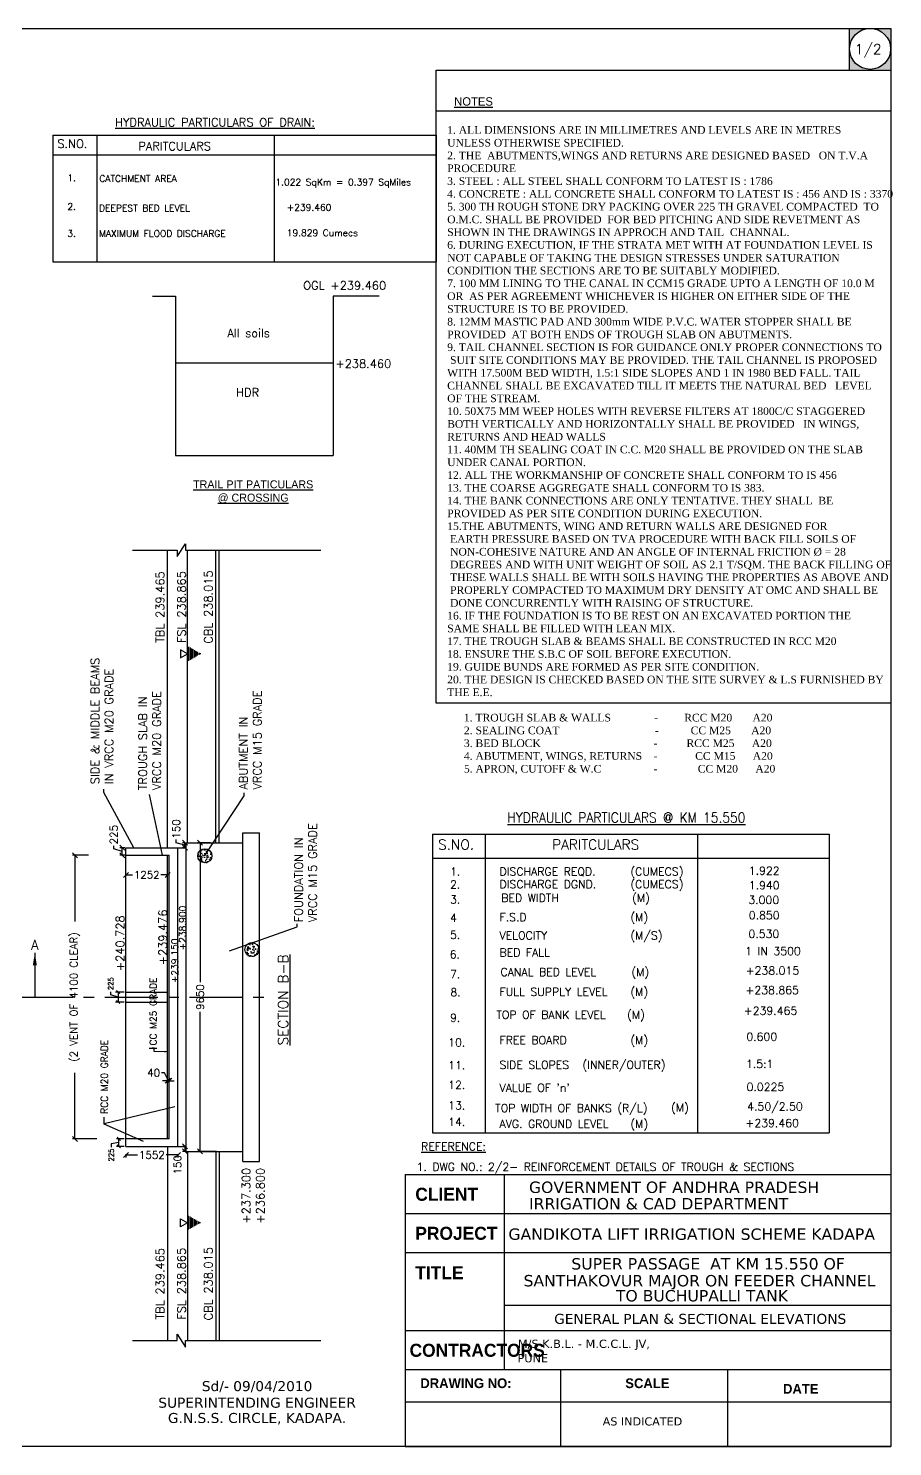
# Model space of a CAD drawing. Header units: inches. Extents: x 103704 to 206073, y -77340 to 89240.
# Drawn here: x 180161 to 206073, y -77340 to -34818 of the extents above; entities that cross this region are included whole.
import ezdxf
from ezdxf.enums import TextEntityAlignment as Align

# ---------------------------------------------------------------- set-up
doc = ezdxf.new("R2010")
doc.units = ezdxf.units.IN
doc.header["$LTSCALE"] = 100
doc.header["$MEASUREMENT"] = 0
doc.header["$PDMODE"] = 3
doc.linetypes.add('CENTER', pattern=[50.8, 31.75, -6.35, 6.35, -6.35])
for name, color, linetype in [('CAPTION', 242, 'Continuous'), ('Center Line', 7, 'CENTER'), ('Dim', 7, 'Continuous'), ('DIMEN', 7, 'Continuous'), ('HATCH', 8, 'Continuous'), ('SHEET', 3, 'Continuous'), ('Text', 7, 'Continuous')]:
    doc.layers.add(name, color=color, linetype=linetype)
doc.styles.add('ARIAL', font='times.ttf')
doc.styles.add('CITYBLUEPR', font='cityb___.ttf')
doc.styles.add('ROMANS', font='romans')
doc.styles.add('ROMANT', font='romant')
doc.styles.add('SIMPLEX', font='SIMPLEX.shx', dxfattribs={"height": 300})
doc.styles.get("Standard").update_dxf_attribs({"font": ''})
doc.styles.add('VERDANA', font='verdana.ttf')
doc.styles.get('Standard').set_extended_font_data('Univers Extended')
doc.dimstyles.new('Raj-50', dxfattribs={"dimscale": 50, "dimtxt": 2, "dimasz": 1.25, "dimexe": 1, "dimexo": 0.625, "dimtad": 0, "dimtxsty": 'ROMANS', "dimblk": 'OBLIQUE', "dimcen": 1.25, "dimclrd": 256, "dimclre": 256, "dimclrt": 256, "dimadec": 0, "dimazin": 0, "dimtfac": 1, "dimtmove": 1, "dimatfit": 3, "dimfxl": 1, "dimlwd": -1, "dimlwe": -1, "dimarcsym": 0})
doc.dimstyles.new('Raj-75', dxfattribs={"dimscale": 75, "dimtxt": 2, "dimasz": 1.25, "dimexe": 1, "dimexo": 0.625, "dimtad": 0, "dimtxsty": 'ROMANS', "dimblk": 'OBLIQUE', "dimcen": 1.25, "dimclrd": 256, "dimclre": 256, "dimclrt": 256, "dimadec": 0, "dimazin": 0, "dimtfac": 1, "dimtmove": 1, "dimatfit": 3, "dimfxl": 1, "dimlwd": -1, "dimlwe": -1, "dimarcsym": 0})

# ---------------------------------------------------------------- blocks, each defined once
blk = doc.blocks.new('_Oblique')
at = {"color": 0, "linetype": 'ByBlock', "lineweight": -2}
blk.add_line((-0.5, -0.5), (0.5, 0.5), dxfattribs=at)
blk = doc.blocks.new('*D73')
at = {"layer": 'Defpoints', "color": 0, "transparency": 16777216}
for p in [(183084, -60351), (184336, -60197), (184336, -60297)]:
    blk.add_point(p, dxfattribs=at)
at = {"layer": 'Dim', "transparency": 16777216}
for p, q in [((183084, -60304), (183084, -60122)), ((183084, -60197), (183283, -60197)), ((184336, -60197), (184137, -60197)), ((184336, -60250), (184336, -60122))]:
    blk.add_line(p, q, dxfattribs=at)
at = {"layer": 'Dim', "transparency": 16777216, "xscale": 150, "yscale": 150, "zscale": 150, "rotation": 180}
blk.add_blockref('_Oblique', (183084, -60197), dxfattribs=at)
at = {"layer": 'Dim', "transparency": 16777216, "xscale": 150, "yscale": 150, "zscale": 150}
blk.add_blockref('_Oblique', (184336, -60197), dxfattribs=at)
at = {"layer": 'Dim', "transparency": 16777216, "insert": (183710, -60197), "char_height": 225, "attachment_point": 5, "style": 'ROMANS'}
blk.add_mtext('1252', dxfattribs=at)
blk = doc.blocks.new('*D74')
at = {"layer": 'Defpoints', "color": 0, "transparency": 16777216}
for p in [(182978, -59387), (183105, -59387), (183105, -59612)]:
    blk.add_point(p, dxfattribs=at)
at = {"layer": 'Dim', "transparency": 16777216}
for p, q in [((182720, -59422), (182720, -59328)), ((182978, -59499), (182720, -59422)), ((183058, -59387), (182903, -59387)), ((182978, -59612), (182978, -59387)), ((183058, -59612), (182903, -59612))]:
    blk.add_line(p, q, dxfattribs=at)
at = {"layer": 'Dim', "transparency": 16777216, "xscale": 150, "yscale": 150, "zscale": 150}
for p, rotation in [((182978, -59387), 90), ((182978, -59612), 270)]:
    blk.add_blockref('_Oblique', p, dxfattribs=dict(at, rotation=rotation))
at = {"layer": 'Dim', "transparency": 16777216, "insert": (182720, -58992), "char_height": 225, "attachment_point": 5, "rotation": 90, "style": 'ROMANS'}
blk.add_mtext('225', dxfattribs=at)
blk = doc.blocks.new('*D75')
at = {"layer": 'Defpoints', "color": 0, "transparency": 16777216}
for p in [(185668, -59237), (185310, -68487), (185845, -68487)]:
    blk.add_point(p, dxfattribs=at)
at = {"layer": 'Dim', "transparency": 16777216}
for p, q in [((185621, -59237), (185235, -59237)), ((185310, -59237), (185310, -63419)), ((185310, -68487), (185310, -64305)), ((185799, -68487), (185235, -68487))]:
    blk.add_line(p, q, dxfattribs=at)
at = {"layer": 'Dim', "transparency": 16777216, "xscale": 150, "yscale": 150, "zscale": 150}
for p, rotation in [((185310, -59237), 90), ((185310, -68487), 270)]:
    blk.add_blockref('_Oblique', p, dxfattribs=dict(at, rotation=rotation))
at = {"layer": 'Dim', "transparency": 16777216, "insert": (185310, -63862), "char_height": 225, "attachment_point": 5, "rotation": 90, "style": 'ROMANS'}
blk.add_mtext('9650', dxfattribs=at)
blk = doc.blocks.new('*D96')
at = {"layer": 'Defpoints', "color": 0, "transparency": 16777216}
for p in [(184853, -59237), (184896, -59237), (184896, -59387)]:
    blk.add_point(p, dxfattribs=at)
at = {"layer": 'Dim', "transparency": 16777216}
for p, q in [((184595, -59235), (184595, -59141)), ((184853, -59312), (184595, -59235)), ((184849, -59237), (184778, -59237)), ((184849, -59387), (184778, -59387)), ((184853, -59387), (184853, -59237))]:
    blk.add_line(p, q, dxfattribs=at)
at = {"layer": 'Dim', "transparency": 16777216, "xscale": 150, "yscale": 150, "zscale": 150}
for p, rotation in [((184853, -59237), 90), ((184853, -59387), 270)]:
    blk.add_blockref('_Oblique', p, dxfattribs=dict(at, rotation=rotation))
at = {"layer": 'Dim', "transparency": 16777216, "insert": (184595, -58821), "char_height": 225, "attachment_point": 5, "rotation": 90, "style": 'ROMANS'}
blk.add_mtext('150', dxfattribs=at)
blk = doc.blocks.new('*D97')
at = {"layer": 'Defpoints', "color": 0, "transparency": 16777216}
for p in [(184896, -68337), (184853, -68487), (184896, -68487)]:
    blk.add_point(p, dxfattribs=at)
at = {"layer": 'Dim', "transparency": 16777216}
for p, q in [((184849, -68337), (184778, -68337)), ((184853, -68337), (184853, -68487)), ((184849, -68487), (184778, -68487))]:
    blk.add_line(p, q, dxfattribs=at)
at = {"layer": 'Dim', "transparency": 16777216, "xscale": 150, "yscale": 150, "zscale": 150}
for p, rotation in [((184853, -68337), 90), ((184853, -68487), 270)]:
    blk.add_blockref('_Oblique', p, dxfattribs=dict(at, rotation=rotation))
at = {"layer": 'Dim', "transparency": 16777216, "insert": (184633, -68890), "char_height": 225, "attachment_point": 5, "rotation": 90, "style": 'ROMANS'}
blk.add_mtext('150', dxfattribs=at)
blk = doc.blocks.new('*D98')
at = {"layer": 'Defpoints', "color": 0, "transparency": 16777216}
for p in [(183084, -68521), (183084, -68596), (184646, -68521)]:
    blk.add_point(p, dxfattribs=at)
at = {"layer": 'Dim', "transparency": 16777216}
for p, q in [((183084, -68568), (183084, -68671)), ((183084, -68596), (183438, -68596)), ((184646, -68596), (184292, -68596)), ((184646, -68568), (184646, -68671))]:
    blk.add_line(p, q, dxfattribs=at)
at = {"layer": 'Dim', "transparency": 16777216, "xscale": 150, "yscale": 150, "zscale": 150, "rotation": 180}
blk.add_blockref('_Oblique', (183084, -68596), dxfattribs=at)
at = {"layer": 'Dim', "transparency": 16777216, "xscale": 150, "yscale": 150, "zscale": 150}
blk.add_blockref('_Oblique', (184646, -68596), dxfattribs=at)
at = {"layer": 'Dim', "transparency": 16777216, "insert": (183865, -68596), "char_height": 225, "attachment_point": 5, "style": 'ROMANS'}
blk.add_mtext('1552', dxfattribs=at)
blk = doc.blocks.new('*D99')
at = {"layer": 'Defpoints', "color": 0, "transparency": 16777216}
for p in [(184336, -66368), (184336, -66413), (184386, -66413)]:
    blk.add_point(p, dxfattribs=at)
at = {"layer": 'Dim', "transparency": 16777216}
for p, q in [((184242, -66130), (184148, -66130)), ((184361, -66368), (184242, -66130)), ((184336, -66366), (184336, -66293)), ((184386, -66366), (184386, -66293)), ((184336, -66368), (184186, -66368)), ((184386, -66368), (184336, -66368)), ((184386, -66368), (184336, -66368)), ((184386, -66368), (184536, -66368))]:
    blk.add_line(p, q, dxfattribs=at)
at = {"layer": 'Dim', "transparency": 16777216, "xscale": 150, "yscale": 150, "zscale": 150}
blk.add_blockref('_Oblique', (184336, -66368), dxfattribs=at)
at = {"layer": 'Dim', "transparency": 16777216, "xscale": 150, "yscale": 150, "zscale": 150, "rotation": 180}
blk.add_blockref('_Oblique', (184386, -66368), dxfattribs=at)
at = {"layer": 'Dim', "transparency": 16777216, "insert": (183919, -66130), "char_height": 225, "attachment_point": 5, "style": 'ROMANS'}
blk.add_mtext('40', dxfattribs=at)
blk = doc.blocks.new('Water Level')
for p, q in [((595, -94), (-595, -94)), ((523, -219), (-523, -219)), ((451, -344), (-451, -344)), ((379, -469), (-379, -469)), ((307, -594), (-307, -594)), ((234, -719), (-234, -719)), ((162, -844), (-162, -844)), ((90, -969), (-90, -969)), ((41, -1094), (-36, -1094))]:
    blk.add_line(p, q)
blk.add_lwpolyline([(342, 592), (-342, 592), (0, 0)], close=True)
blk = doc.blocks.new('*D100')
at = {"layer": 'Defpoints', "color": 0, "transparency": 16777216}
for p in [(182007, -59612), (181558, -68112), (182260, -68112)]:
    blk.add_point(p, dxfattribs=at)
at = {"layer": 'Dim', "transparency": 16777216}
for p, q in [((181960, -59612), (181483, -59612)), ((181558, -59612), (181558, -61592)), ((181558, -68112), (181558, -66132)), ((182213, -68112), (181483, -68112))]:
    blk.add_line(p, q, dxfattribs=at)
at = {"layer": 'Dim', "transparency": 16777216, "xscale": 150, "yscale": 150, "zscale": 150}
for p, rotation in [((181558, -59612), 90), ((181558, -68112), 270)]:
    blk.add_blockref('_Oblique', p, dxfattribs=dict(at, rotation=rotation))
at = {"layer": 'Dim', "transparency": 16777216, "insert": (181558, -63862), "char_height": 225, "attachment_point": 5, "rotation": 90, "style": 'ROMANS'}
blk.add_mtext('(2 VENT OF 4100 CLEAR)', dxfattribs=at)
blk = doc.blocks.new('*D154')
at = {"layer": 'Defpoints', "color": 0, "transparency": 16777216}
for p in [(183084, -63712), (182853, -64012), (183084, -64012)]:
    blk.add_point(p, dxfattribs=at)
at = {"layer": 'Dim', "transparency": 16777216}
for p, q in [((182633, -63796), (182633, -63702)), ((183037, -63712), (182778, -63712)), ((182853, -63712), (182853, -64012)), ((182853, -63862), (182633, -63796)), ((183037, -64012), (182778, -64012))]:
    blk.add_line(p, q, dxfattribs=at)
at = {"layer": 'Dim', "transparency": 16777216, "xscale": 93.75, "yscale": 93.75, "zscale": 93.75}
for p, rotation in [((182853, -63712), 90), ((182853, -64012), 270)]:
    blk.add_blockref('_Oblique', p, dxfattribs=dict(at, rotation=rotation))
at = {"layer": 'Dim', "transparency": 16777216, "insert": (182633, -63462), "char_height": 150, "attachment_point": 5, "rotation": 90, "style": 'ROMANS'}
blk.add_mtext('225', dxfattribs=at)
blk = doc.blocks.new('*D155')
at = {"layer": 'Defpoints', "color": 0, "transparency": 16777216}
for p in [(182874, -68112), (183084, -68112), (183084, -68337)]:
    blk.add_point(p, dxfattribs=at)
at = {"layer": 'Dim', "transparency": 16777216}
for p, q in [((182874, -68224), (182646, -68264)), ((182646, -68264), (182646, -68358)), ((183037, -68112), (182799, -68112)), ((183037, -68337), (182799, -68337)), ((182874, -68337), (182874, -68112))]:
    blk.add_line(p, q, dxfattribs=at)
at = {"layer": 'Dim', "transparency": 16777216, "xscale": 93.75, "yscale": 93.75, "zscale": 93.75}
for p, rotation in [((182874, -68112), 90), ((182874, -68337), 270)]:
    blk.add_blockref('_Oblique', p, dxfattribs=dict(at, rotation=rotation))
at = {"layer": 'Dim', "transparency": 16777216, "insert": (182646, -68598), "char_height": 150, "attachment_point": 5, "rotation": 90, "style": 'ROMANS'}
blk.add_mtext('225', dxfattribs=at)

msp = doc.modelspace()

# ---------------------------------------------------------------- hatches: boundary and pattern name
h = msp.add_hatch(color=0)
h.paths.add_polyline_path([(205398.444, -36047.251, -0.414213562), (204784.046, -35432.853, -0.414213562), (205398.444, -34818.455), (204783.515, -34818.455), (204783.515, -36047.251)])
h.paths.add_polyline_path([(206012.842, -35432.853, -0.414213562), (205398.444, -36047.251), (206014.503, -36047.251), (206014.503, -34818.455), (205398.444, -34818.455, -0.414213562)])
h = msp.add_hatch()
h.set_pattern_fill('AR-CONC', color=0, scale=30, style=0)
h.set_pattern_definition([(50, (-16484.26, -876.07), (215.17805, -18.82564), [22.5, -247.5]), (355, (-16484.26, -876.07), (-41.6254, 225.65764), [18, -198]), (100.4514, (-16466.33, -877.64), (173.55281, 206.83186), [19.12206, -210.34263]), (46.1842, (-16484.26, -816.07), (320.1723, -49.6557), [33.75, -371.25]), (96.6356, (-16457.58, -820.2), (280.3988, 292.23536), [28.6831, -315.5139]), (351.1842, (-16484.26, -816.07), (280.3986, 292.2356), [27, -297]), (21, (-16454.26, -831.07), (179.07212, -120.78567), [22.5, -247.5]), (326, (-16454.26, -831.07), (72.9946, 217.54501), [18, -198]), (71.4514, (-16439.34, -841.13), (252.06679, 96.75915), [19.12206, -210.34263]), (37.5, (-16484.26, -876.07), (3.647957, 99.868156), [0, -195.6, 0, -201, 0, -198.75]), (7.5, (-16484.26, -876.07), (78.92086, 118.323514), [0, -114.6, 0, -191.1, 0, -75.75]), (327.5, (-16551.16, -876.07), (160.14673, -6.76646), [0, -75, 0, -234, 0, -310.5]), (317.5, (-16581.16, -876.07), (174.95585, 30.031495), [0, -97.5, 0, -155.4, 0, -220.5])])
edge = h.paths.add_edge_path()
edge.add_arc((185451.645, -59625.463), 211.939, 0, 360)
h = msp.add_hatch()
h.set_pattern_fill('AR-CONC', color=0, scale=30, style=0)
h.set_pattern_definition([(50, (-16936.5, -3735.36), (215.17805, -18.82564), [22.5, -247.5]), (355, (-16936.5, -3735.36), (-41.6254, 225.65764), [18, -198]), (100.4514, (-16918.57, -3736.93), (173.55281, 206.83186), [19.12206, -210.34263]), (46.1842, (-16936.5, -3675.36), (320.1723, -49.6557), [33.75, -371.25]), (96.6356, (-16909.82, -3679.5), (280.3988, 292.23536), [28.6831, -315.5139]), (351.1842, (-16936.5, -3675.36), (280.3986, 292.2356), [27, -297]), (21, (-16906.5, -3690.36), (179.07212, -120.78567), [22.5, -247.5]), (326, (-16906.5, -3690.36), (72.9946, 217.54501), [18, -198]), (71.4514, (-16891.58, -3700.43), (252.06679, 96.75915), [19.12206, -210.34263]), (37.5, (-16936.5, -3735.36), (3.647957, 99.868156), [0, -195.6, 0, -201, 0, -198.75]), (7.5, (-16936.5, -3735.36), (78.92086, 118.323514), [0, -114.6, 0, -191.1, 0, -75.75]), (327.5, (-17003.4, -3735.36), (160.14673, -6.766462), [0, -75, 0, -234, 0, -310.5]), (317.5, (-17033.4, -3735.36), (174.95585, 30.031495), [0, -97.5, 0, -155.4, 0, -220.5])])
edge = h.paths.add_edge_path()
edge.add_arc((186863.131, -62436.582), 211.939, 0, 360)

# ---------------------------------------------------------------- linework, layer by layer
at = {"color": 0, "ltscale": 5}
for p, q in [((196349.532, -34818.455), (206015.26, -34818.455)), ((184330.755, -59386.888), (184330.755, -50465.67)), ((184930.755, -59236.888), (184930.755, -50465.67)), ((185780.755, -59236.888), (185780.755, -50465.67)), ((185880.755, -59236.888), (185880.755, -50465.67)), ((183083.755, -68336.888), (183083.755, -59386.888)), ((183083.755, -59386.888), (184895.755, -59386.888)), ((184645.755, -68336.888), (184645.755, -59386.888)), ((184895.755, -68486.888), (184895.755, -59236.888)), ((183083.755, -59611.888), (184385.755, -59611.888)), ((184335.755, -68111.888), (184335.755, -59611.888)), ((184385.755, -68111.888), (184385.755, -59611.888)), ((184385.755, -68111.888), (183083.755, -68111.888)), ((183083.755, -68336.888), (184895.755, -68336.888)), ((184330.755, -68336.888), (184330.755, -74161.356)), ((184930.755, -68486.888), (184930.755, -74161.356)), ((185780.755, -68486.888), (185780.755, -74161.356)), ((185880.755, -68486.888), (185880.755, -74161.356))]:
    msp.add_line(p, q, dxfattribs=at)
at = {"color": 0}
for p, q in [((204783.515, -36047.251), (204783.515, -34818.455)), ((206004.735, -35360.013), (206012.047, -35360.013)), ((206008.374, -35390.013), (206012.047, -35390.013)), ((206014.503, -37300.797), (192385.054, -37300.797)), ((180891.371, -38016.534), (192385.054, -38016.534)), ((180891.371, -38016.534), (180891.371, -41821.052)), ((182209.619, -38016.534), (182209.619, -41821.052)), ((187532.27, -38016.534), (187532.27, -41821.052)), ((192385.054, -38016.534), (192385.054, -41821.052)), ((180891.371, -38614.343), (192385.054, -38614.343)), ((180891.371, -41821.052), (192385.054, -41821.052)), ((186595.755, -68786.888), (186595.755, -58936.888)), ((186595.755, -58936.888), (187095.755, -58936.888)), ((187095.755, -68786.888), (187095.755, -58936.888)), ((192276.296, -58975.309), (204170.288, -58975.309)), ((192276.296, -58975.309), (192276.296, -67930.923)), ((193858.194, -58975.309), (193858.194, -67930.923)), ((200221.454, -58975.309), (200221.454, -67930.923)), ((204170.288, -58975.309), (204170.288, -67930.923)), ((184895.755, -59236.888), (186595.755, -59236.888)), ((192276.296, -59692.679), (204170.288, -59692.679)), ((192276.296, -67930.923), (204170.288, -67930.923)), ((184895.755, -68486.888), (186595.755, -68486.888)), ((186595.755, -68786.888), (187095.755, -68786.888))]:
    msp.add_line(p, q, dxfattribs=at)
at = {"color": 0, "ltscale": 5}
for points in [[(183281.215, -50465.67), (184619.386, -50465.67), (184619.386, -50654.226), (184876.88, -50271.774), (184876.88, -50465.67), (188925.501, -50465.67)], [(183281.215, -74161.356), (184619.386, -74161.356), (184619.386, -73972.801), (184876.88, -74355.253), (184876.88, -74161.356), (188925.501, -74161.356)]]:
    msp.add_lwpolyline(points, dxfattribs=at)
at = {"color": 0}
for centre, radius in [((205398.444, -35432.853), 614.398), ((185451.645, -59625.463), 211.939), ((186863.131, -62436.582), 211.939)]:
    msp.add_circle(centre, radius, dxfattribs=at)
at = {"layer": 'CAPTION', "color": 0}
for p, q in [((183882.872, -42850.122), (184575.353, -42850.122)), ((184575.353, -42850.122), (184575.353, -47621.371)), ((189297.805, -42850.122), (189297.805, -47621.371)), ((190682.766, -42850.122), (189297.805, -42850.122)), ((184575.353, -44850.122), (189297.805, -44850.122))]:
    msp.add_line(p, q, dxfattribs=at)
at = {"layer": 'Center Line', "color": 0, "ltscale": 0.5}
for p, q in [((183083.755, -63711.888), (184335.755, -63711.888)), ((141813.794, -63861.888), (187223.649, -63861.888)), ((183083.755, -64011.888), (184335.755, -64011.888))]:
    msp.add_line(p, q, dxfattribs=at)
at = {"layer": 'Dim', "color": 0}
for p, q in [((184575.353, -47621.371), (189297.805, -47621.371)), ((183780.351, -65392.605), (184013.704, -65392.605)), ((183932.613, -65392.605), (183874.885, -65392.605)), ((183932.613, -65491.24), (183932.613, -65392.605))]:
    msp.add_line(p, q, dxfattribs=at)
for points in [[(141256.193, -34818.455), (206015.26, -34818.455), (206015.26, -77340.097), (141256.193, -77340.097)], [(192385.054, -36072), (206015.26, -36072), (206015.26, -55052.172), (192385.054, -55052.172)]]:
    msp.add_lwpolyline(points, close=True, dxfattribs=at)
at = {"layer": 'SHEET', "color": 0}
for p, q in [((191461.539, -69180.02), (206015.26, -69180.02)), ((191461.539, -69180.02), (191461.539, -77340.097)), ((194436.131, -75026.612), (194436.131, -69180.02)), ((191461.539, -70349.315), (206015.26, -70349.315)), ((191461.539, -71518.61), (206015.26, -71518.61)), ((194436.131, -73095.44), (206015.26, -73095.44)), ((191461.539, -73857.201), (206015.26, -73857.201)), ((191461.539, -75026.612), (206015.26, -75026.612)), ((196112.956, -75026.612), (196112.956, -77340.097)), ((201123.932, -75026.612), (201123.932, -77340.097)), ((191461.539, -76001.024), (206015.26, -76001.024)), ((191461.539, -77340.097), (206015.26, -77340.097))]:
    msp.add_line(p, q, dxfattribs=at)

# ---------------------------------------------------------------- block references
at = {"layer": 'HATCH', "color": 0, "yscale": 0.3500000000058208, "rotation": 90}
for p, xscale, zscale in [((184930.755, -53568.437), 0.3500000000058208, 0.3500000000058208), ((184930.755, -70625.495), -0.3500000000058208, 0.35)]:
    msp.add_blockref('Water Level', p, dxfattribs=dict(at, xscale=xscale, zscale=zscale))

# ---------------------------------------------------------------- texts
at = {"color": 0}
for s, height, style, p in [('1/2', 300, 'ROMANT', (204941.469, -35590.899)), ('%%UHYDRAULIC PARTICULARS OF DRAIN:', 250, 'ROMANT', (182765.343, -37759.884)), ('S.NO.', 250, 'ROMANS', (181031.516, -38402.626)), ('PARITCULARS', 250, 'ROMANS', (183458.998, -38475.536)), ('1.', 200, 'ROMANS', (181331.584, -39403.289)), ('CATCHMENT AREA', 200, 'ROMANS', (182288.051, -39422.521)), ('1.022 SqKm = 0.397 SqMiles', 200, 'ROMANS', (187568.211, -39528.747)), ('2.', 200, 'ROMANS', (181331.584, -40259.782)), ('DEEPEST BED LEVEL', 200, 'ROMANS', (182280.225, -40306.381)), ('+239.460', 200, 'ROMANS', (187908.157, -40285.135)), ('3.', 200, 'ROMANS', (181331.584, -41070.28)), ('MAXIMUM FLOOD DISCHARGE', 200, 'ROMANS', (182280.225, -41070.28)), ('19.829 Cumecs', 200, 'ROMANS', (187908.157, -41049.035)), ('S.NO.', 300, 'ROMANS', (192444.47, -59438.619)), ('PARITCULARS', 300, 'ROMANS', (195864.499, -59438.619)), ('(CUMECS)', 240, 'ROMANS', (198208.033, -60218.187)), ('1.922', 240, 'ROMANS', (201759.351, -60192.693)), ('2.', 240, 'ROMANS', (192804.553, -60606.979)), ('1.', 240, 'ROMANS', (192804.553, -60218.187)), ('DISCHARGE REQD.', 240, 'ROMANS', (194286.278, -60218.187)), ('DISCHARGE DGND. ', 240, 'ROMANS', (194286.278, -60598.256)), ('(CUMECS)', 240, 'ROMANS', (198208.033, -60598.256)), ('BED WIDTH', 240, 'ROMANS', (194338.589, -61010.126)), ('(M)', 240, 'ROMANS', (198260.344, -61010.126)), ('1.940', 240, 'ROMANS', (201759.351, -60631.234)), ('3.', 240, 'ROMANS', (192804.553, -61059)), ('3.000', 240, 'ROMANS', (201746.083, -61069.462)), ('4', 240, 'ROMANS', (192804.553, -61607.675)), ('F.S.D', 240, 'ROMANS', (194286.278, -61585.249)), ('(M)', 240, 'ROMANS', (198208.033, -61585.249)), ('0.850', 240, 'ROMANS', (201760.389, -61529.304)), ('5.', 240, 'ROMANS', (192804.553, -62118.865)), ('VELOCITY', 240, 'ROMANS', (194286.278, -62133.924)), ('(M/S)', 240, 'ROMANS', (198208.033, -62133.924)), ('0.530', 240, 'ROMANS', (201749.769, -62087.827)), ('6.', 240, 'ROMANS', (192791.951, -62703.744)), ('BED FALL', 240, 'ROMANS', (194286.278, -62645.114)), (' 1 IN 3500', 240, 'ROMANS', (201488.447, -62602.246)), ('7.', 240, 'ROMANS', (192804.553, -63298.098)), ('CANAL BED LEVEL', 240, 'ROMANS', (194317.759, -63229.993)), ('(M)', 240, 'ROMANS', (198239.515, -63229.993)), ('+238.015', 240, 'ROMANS', (201666.263, -63187.126)), ('8.', 240, 'ROMANS', (192812.56, -63838.71)), ('FULL SUPPLY LEVEL ', 240, 'ROMANS', (194286.278, -63824.347)), ('(M)', 240, 'ROMANS', (198208.033, -63824.347)), ('+238.865', 240, 'ROMANS', (201660.299, -63773.132)), ('+239.465', 240, 'ROMANS', (201608.793, -64391.676)), ('9.', 240, 'ROMANS', (192804.553, -64601.623)), ('TOP OF BANK LEVEL', 240, 'ROMANS', (194191.429, -64511.14)), ('(M)', 240, 'ROMANS', (198113.185, -64511.14)), ('FREE BOARD', 240, 'ROMANS', (194286.278, -65274.052)), ('(M)', 240, 'ROMANS', (198208.033, -65274.052)), ('0.600', 240, 'ROMANS', (201685.69, -65171.848)), ('10.', 240, 'ROMANS', (192745.776, -65340.957)), ('11.', 240, 'ROMANS', (192745.776, -66028.087)), ('SIDE SLOPES', 240, 'ROMANS', (194286.278, -66013.386)), ('(INNER/OUTER)', 240, 'ROMANS', (196773.958, -66013.386)), ('1.5:1', 240, 'ROMANS', (201674.763, -65987.892)), ('12.', 240, 'ROMANS', (192745.776, -66615.448)), ("VALUE OF 'n'", 240, 'ROMANS', (194286.278, -66700.516)), ('0.0225', 240, 'ROMANS', (201693.049, -66675.022)), ('13.', 240, 'ROMANS', (192745.776, -67229.405)), ('TOP WIDTH OF BANKS (R/L)', 240, 'ROMANS', (194156.105, -67309.556)), ('(M)', 240, 'ROMANS', (199428.37, -67294.707)), ('4.50/2.50', 240, 'ROMANS', (201711.949, -67262.383)), ('14.', 240, 'ROMANS', (192745.776, -67726.418)), ('AVG. GROUND LEVEL', 240, 'ROMANS', (194286.278, -67784.89)), ('(M)', 240, 'ROMANS', (198208.033, -67784.89)), ('+239.460', 240, 'ROMANS', (201658.694, -67759.396)), ('1. DWG NO.: 2/2- REINFORCEMENT DETAILS OF TROUGH & SECTIONS', 240, 'ROMANS', (191800.741, -69070.848))]:
    msp.add_text(s, height=height, dxfattribs=dict(at, style=style)).set_placement(p)
msp.add_text('%%UNOTES', height=252, dxfattribs=at).set_placement((192927.584, -37135.588))
at = {"color": 0, "style": 'ROMANT', "width": 0.9}
msp.add_text('%%UHYDRAULIC PARTICULARS @ KM 15.550', height=300, dxfattribs=at).set_placement((198091.139, -58479.391), align=Align.MIDDLE_CENTER)
at = {"color": 0, "style": 'ROMANS'}
msp.add_text('%%UREFERENCE:', height=240, dxfattribs=at).set_placement((192907.574, -68460.345), align=Align.CENTER)
at = {"color": 0, "style": 'VERDANA', "width": 1}
for s, p in [('Sd/- 09/04/2010', (187018.385, -75675.71)), ('SUPERINTENDING ENGINEER', (187018.385, -76172.71)), ('G.N.S.S. CIRCLE, KADAPA.', (187018.385, -76630.71))]:
    msp.add_text(s, height=300, dxfattribs=at).set_placement(p, align=Align.CENTER)
at = {"color": 0, "ltscale": 200, "attachment_point": 1, "style": 'ARIAL'}
for s, insert, char_height, width in [('1. ALL DIMENSIONS ARE IN MILLIMETRES AND LEVELS ARE IN METRES  UNLESS OTHERWISE SPECIFIED. \\P2. THE  ABUTMENTS,WINGS AND RETURNS ARE DESIGNED BASED   ON T.V.A PROCEDURE \\P3. STEEL : ALL STEEL SHALL CONFORM TO LATEST IS : 1786 \\P4. CONCRETE : ALL CONCRETE SHALL CONFORM TO LATEST IS : 456 AND IS : 3370 \\P5. 300 TH ROUGH STONE DRY PACKING OVER 225 TH GRAVEL COMPACTED  TO O.M.C. SHALL BE PROVIDED  FOR BED PITCHING AND SIDE REVETMENT AS SHOWN IN THE DRAWINGS IN APPROCH AND TAIL  CHANNAL. \\P6. DURING EXECUTION, IF THE STRATA MET WITH AT FOUNDATION LEVEL IS NOT CAPABLE OF TAKING THE DESIGN STRESSES UNDER SATURATION  CONDITION THE SECTIONS ARE TO BE SUITABLY MODIFIED.\\P7. 100 MM LINING TO THE CANAL IN CCM15 GRADE UPTO A LENGTH OF 10.0 M  OR  AS PER AGREEMENT WHICHEVER IS HIGHER ON EITHER SIDE OF THE STRUCTURE IS TO BE PROVIDED. \\P8. 12MM MASTIC PAD AND 300mm WIDE P.V.C. WATER STOPPER SHALL BE  PROVIDED  AT BOTH ENDS OF TROUGH SLAB ON ABUTMENTS.\\P9. TAIL CHANNEL SECTION IS FOR GUIDANCE ONLY PROPER CONNECTIONS TO  SUIT SITE CONDITIONS MAY BE PROVIDED. THE TAIL CHANNEL IS PROPOSED WITH 17.500M BED WIDTH, 1.5:1 SIDE SLOPES AND 1 IN 1980 BED FALL. TAIL CHANNEL SHALL BE EXCAVATED TILL IT MEETS THE NATURAL BED   LEVEL OF THE STREAM. \\P10. 50X75 MM WEEP HOLES WITH REVERSE FILTERS AT 1800C/C STAGGERED  BOTH VERTICALLY AND HORIZONTALLY SHALL BE PROVIDED   IN WINGS, RETURNS AND HEAD WALLS \\P11. 40MM TH SEALING COAT IN C.C. M20 SHALL BE PROVIDED ON THE SLAB  UNDER CANAL PORTION. \\P12. ALL THE WORKMANSHIP OF CONCRETE SHALL CONFORM TO IS 456 \\P13. THE COARSE AGGREGATE SHALL CONFORM TO IS 383. \\P14. THE BANK CONNECTIONS ARE ONLY TENTATIVE. THEY SHALL  BE PROVIDED AS PER SITE CONDITION DURING EXECUTION. \\P\\pi-600,l600;15.THE ABUTMENTS, WING AND RETURN WALLS ARE DESIGNED FOR\\P EARTH PRESSURE BASED ON TVA PROCEDURE WITH BACK FILL SOILS OF\\P NON-COHESIVE NATURE AND AN ANGLE OF INTERNAL FRICTION Ø = 28\\P DEGREES AND WITH UNIT WEIGHT OF SOIL AS 2.1 T/SQM. THE BACK FILLING OF\\P THESE WALLS SHALL BE WITH SOILS HAVING THE PROPERTIES AS ABOVE AND\\P PROPERLY COMPACTED TO MAXIMUM DRY DENSITY AT OMC AND SHALL BE\\P DONE CONCURRENTLY WITH RAISING OF STRUCTURE. \\P\\pi0,l0;16. IF THE FOUNDATION IS TO BE REST ON AN EXCAVATED PORTION THE  SAME SHALL BE FILLED WITH LEAN MIX.\\P17. THE TROUGH SLAB & BEAMS SHALL BE CONSTRUCTED IN RCC M20\\P18. ENSURE THE S.B.C OF SOIL BEFORE EXECUTION.\\P19. GUIDE BUNDS ARE FORMED AS PER SITE CONDITION.\\P20. THE DESIGN IS CHECKED BASED ON THE SITE SURVEY & L.S FURNISHED BY THE E.E.', (192718.281, -37748.887), 229.875745, 13052.08973), ('1. TROUGH SLAB & WALLS               -         RCC M20       A20\\P2. SEALING COAT                                 -           CC M25       A20\\P3. BED BLOCK                                       -          RCC M25      A20\\P4. ABUTMENT, WINGS, RETURNS    -             CC M15      A20  \\P5. APRON, CUTOFF & W.C                  -              CC M20      A20', (193219.252, -55368.318), 229.87574, 10668.27931)]:
    msp.add_mtext(s, dxfattribs=dict(at, insert=insert, char_height=char_height, width=width))
at = {"layer": 'CAPTION', "color": 0, "char_height": 250, "width": 6474.96892, "attachment_point": 1, "style": 'SIMPLEX'}
for s, insert in [('OGL +239.460', (188401.661, -42402.134)), ('All soils', (186126.304, -43827.441)), ('+238.460', (189367.901, -44746.272)), ('HDR', (186392.958, -45605.772))]:
    msp.add_mtext(s, dxfattribs=dict(at, insert=insert))
at = {"layer": 'Dim', "color": 0, "style": 'ROMANS'}
for s, height, p in [('TBL 239.465', 250, (184309.657, -52169.662)), ('FSL 238.865', 250, (184953.138, -52169.662)), ('CBL 238.015', 250, (185757.535, -52169.662)), ('+238.900', 200, (184943.675, -61791.499)), ('+240.728', 250, (183113.27, -62248.774)), ('+239.476', 250, (184391.708, -62073.086)), ('+239.150', 200, (184708.259, -62773.438)), ('TBL 239.465', 250, (184309.657, -72457.365)), ('FSL 238.865', 250, (184953.138, -72457.365)), ('CBL 238.015', 250, (185757.535, -72457.365))]:
    msp.add_text(s, height=height, rotation=90, dxfattribs=at).set_placement(p, align=Align.BOTTOM_CENTER)
for s, p in [('+237.300', (186689.5, -68983.479)), ('+236.800', (187113.728, -68983.479))]:
    msp.add_text(s, height=250, rotation=90, dxfattribs=at).set_placement(p, align=Align.MIDDLE_RIGHT)
at = {"layer": 'Dim', "color": 0, "rotation": 90, "style": 'ROMANS'}
for s, insert, char_height, attachment_point in [('SIDE & MIDDLE BEAMS\\PIN VRCC M20 GRADE', (182036.106, -57478.738), 250, 1), ('TROUGH SLAB IN\\PVRCC M20 GRADE', (183466.95, -57658.287), 250, 1), ('ABUTMENT IN\\PVRCC M15 GRADE', (186482.941, -57641.071), 250, 1), ('FOUNDATION IN\\PVRCC M15 GRADE', (188139.899, -61617.583), 250, 1), ('CC M25 GRADE', (184005.322, -65313.49), 200, 7), ('RCC M20 GRADE', (182538.691, -67362.043), 200, 7)]:
    msp.add_mtext(s, dxfattribs=dict(at, insert=insert, char_height=char_height, attachment_point=attachment_point))
at = {"layer": 'DIMEN', "color": 0, "insert": (186900.51, -48712.966), "char_height": 240, "width": 4836.54371, "attachment_point": 5}
msp.add_mtext('{\\LTRAIL PIT PATICULARS  \\P@ CROSSING }', dxfattribs=at)
at = {"layer": 'SHEET', "color": 0, "width": 1}
for s, height, style, p in [('CLIENT', 389.7651, 'CITYBLUEPR', (191761.31, -69969.429)), ('GOVERNMENT OF ANDHRA PRADESH', 341.04442, 'VERDANA', (195170.648, -69734.083)), ('IRRIGATION & CAD DEPARTMENT', 341.04442, 'VERDANA', (195170.648, -70226.745)), ('PROJECT', 389.7651, 'CITYBLUEPR', (191761.31, -71138.725)), ('GANDIKOTA LIFT IRRIGATION SCHEME KADAPA', 341.04442, 'VERDANA', (194553.995, -71139.888)), ('TITLE', 389.7651, 'CITYBLUEPR', (191761.31, -72320.185)), ('CONTRACTORS', 389.76505, 'CITYBLUEPR', (191589.426, -74646.61)), ('M/S K.B.L. - M.C.C.L. JV,', 246.58214, 'VERDANA', (194837.277, -74380.135)), ('PUNE', 246.5821, 'VERDANA', (194824.917, -74812.032)), ('DRAWING NO:', 292.32379, 'CITYBLUEPR', (191912.357, -75584.713)), ('SCALE', 292.3238, 'CITYBLUEPR', (198057.424, -75585.581)), ('DATE', 292.3238, 'CITYBLUEPR', (202786.528, -75752.98)), ('AS INDICATED', 243.60316, 'VERDANA', (197379.609, -76704.958))]:
    msp.add_text(s, height=height, dxfattribs=dict(at, style=style)).set_placement(p)
at = {"layer": 'SHEET', "color": 0, "style": 'VERDANA', "width": 1}
for s, height, p in [(' SUPER PASSAGE  AT KM 15.550 OF', 341.04442, (200465.068, -72029.176)), ('SANTHAKOVUR MAJOR ON FEEDER CHANNEL ', 341.04442, (200356.415, -72535.293)), ('TO BUCHUPALLI TANK', 341.04442, (200356.415, -72986.242)), ('GENERAL PLAN & SECTIONAL ELEVATIONS', 300, (200303.385, -73658.71))]:
    msp.add_text(s, height=height, dxfattribs=at).set_placement(p, align=Align.CENTER)
at = {"layer": 'Text', "color": 0, "style": 'ROMANT'}
msp.add_text('A', height=300, dxfattribs=at).set_placement((180355.031, -62535.777), align=Align.BOTTOM_CENTER)
at = {"layer": 'Text', "color": 0, "ltscale": 5, "insert": (187649.407, -63947.021), "char_height": 300, "attachment_point": 2, "rotation": 90, "style": 'ROMANT'}
msp.add_mtext('{\\LSECTION B-B}', dxfattribs=at)

# ---------------------------------------------------------------- dimensions: what is measured, and where the dimension line sits
at = {"layer": 'Dim', "color": 0}
for base, p1, p2, picture, middle in [((184852.945, -59236.888), (184895.755, -59386.888), (184895.755, -59236.888), '*D96', (184595.132, -59093.919)), ((182978.163, -59386.888), (183104.962, -59611.888), (183104.962, -59386.888), '*D74', (182720.351, -59281.419))]:
    dim = msp.add_linear_dim(base=base, p1=p1, p2=p2, angle=90, dimstyle='Raj-75', override={"dimtxt": 3, "dimasz": 2}, dxfattribs=at)
    dim.commit()
    dim.dimension.update_dxf_attribs({"geometry": picture, "text_midpoint": middle})
for base, p1, p2, angle, text, override, picture, middle in [((185309.762, -68486.888), (185667.592, -59236.888), (185845.479, -68486.888), 90, '9650', {"dimtxt": 3, "dimasz": 2}, '*D75', (185309.762, -63861.888)), ((181558.026, -68111.888), (182007.236, -59611.888), (182259.953, -68111.888), 270, '(2 VENT OF 4100 CLEAR)', {"dimtxt": 3, "dimasz": 2}, '*D100', (181558.026, -63861.888)), ((182853, -64011.888), (183083.755, -63711.888), (183083.755, -64011.888), 90, '225', {"dimfxl": 150}, '*D154', (182632.688, -63655.169))]:
    dim = msp.add_linear_dim(base=base, p1=p1, p2=p2, angle=angle, text=text, dimstyle='Raj-75', override=override, dxfattribs=at)
    dim.commit()
    dim.dimension.update_dxf_attribs({"geometry": picture, "text_midpoint": middle})
dim = msp.add_linear_dim(base=(184335.755, -60196.898), p1=(183083.755, -60350.752), p2=(184335.755, -60297.227), dimstyle='Raj-75', override={"dimtxt": 3, "dimasz": 2}, dxfattribs=at)
dim.commit()
dim.dimension.update_dxf_attribs({"geometry": '*D73', "text_midpoint": (183709.755, -60196.898)})
dim = msp.add_linear_dim(base=(184335.755, -66368.416), p1=(184385.755, -66412.639), p2=(184335.755, -66412.639), text='40', dimstyle='Raj-75', override={"dimtxt": 3, "dimasz": 2}, dxfattribs=at)
dim.commit()
dim.dimension.update_dxf_attribs({"geometry": '*D99', "text_midpoint": (184101.178, -66129.819), "dimtype": 160})
for base, p1, p2, angle, override, picture, middle in [((182874, -68111.888), (183083.755, -68336.888), (183083.755, -68111.888), 90, {"dimfxl": 150}, '*D155', (182645.5, -68405)), ((184852.945, -68486.888), (184895.755, -68336.888), (184895.755, -68486.888), 270, {"dimtxt": 3, "dimasz": 2}, '*D97', (184632.632, -68889.915))]:
    dim = msp.add_linear_dim(base=base, p1=p1, p2=p2, angle=angle, dimstyle='Raj-75', override=override, dxfattribs=at)
    dim.commit()
    dim.dimension.update_dxf_attribs({"geometry": picture, "text_midpoint": middle, "dimtype": 160})
dim = msp.add_linear_dim(base=(183083.755, -68595.997), p1=(184645.755, -68520.997), p2=(183083.755, -68520.997), text='1552', dimstyle='Raj-75', override={"dimtxt": 3, "dimasz": 2}, dxfattribs=at)
dim.commit()
dim.dimension.update_dxf_attribs({"geometry": '*D98', "text_midpoint": (183864.755, -68595.997)})

# ---------------------------------------------------------------- leaders
for points, override in [([(183326.461, -59386.888), (182418.981, -57726.057), (182418.981, -57632.307)], {"dimgap": 0.625, "dimtad": 0}), ([(184180.558, -59611.888), (183793.254, -57792.186)], {"dimgap": 0.625, "dimtad": 0}), ([(185451.645, -59619.085), (186629.769, -57828.36), (186629.769, -57734.61)], {"dimgap": 0.625, "dimtad": 0}), ([(180355.031, -62535.777), (180355.031, -63861.888)], {"dimasz": 5, "dimgap": 0.625, "dimtad": 0})]:
    msp.add_leader(points, dimstyle='Raj-75', override=override, dxfattribs=at)
at = {"layer": 'Dim', "color": 0, "annotation_type": 0, "has_hookline": 1, "hookline_direction": 0, "text_width": 3380.952, "horizontal_direction": (0, 1, 0)}
msp.add_leader([(186188.006, -62478.38), (188215.213, -61757.857), (188215.213, -61664.107)], dimstyle='Raj-75', override={"dimgap": 0.625, "dimtad": 0}, dxfattribs=at)
at = {"layer": 'Dim', "color": 0, "ltscale": 5}
for points in [[(184340.646, -65506.984), (183932.613, -65491.24)], [(184554.263, -67148.724), (182435.654, -67663.136)], [(183615.427, -68191.506), (182435.686, -67671.036), (182434.819, -67457.755)]]:
    msp.add_leader(points, dimstyle='Raj-50', override={"dimasz": 2, "dimgap": 0.625, "dimtad": 0}, dxfattribs=at)

doc.saveas('drawing.dxf')
